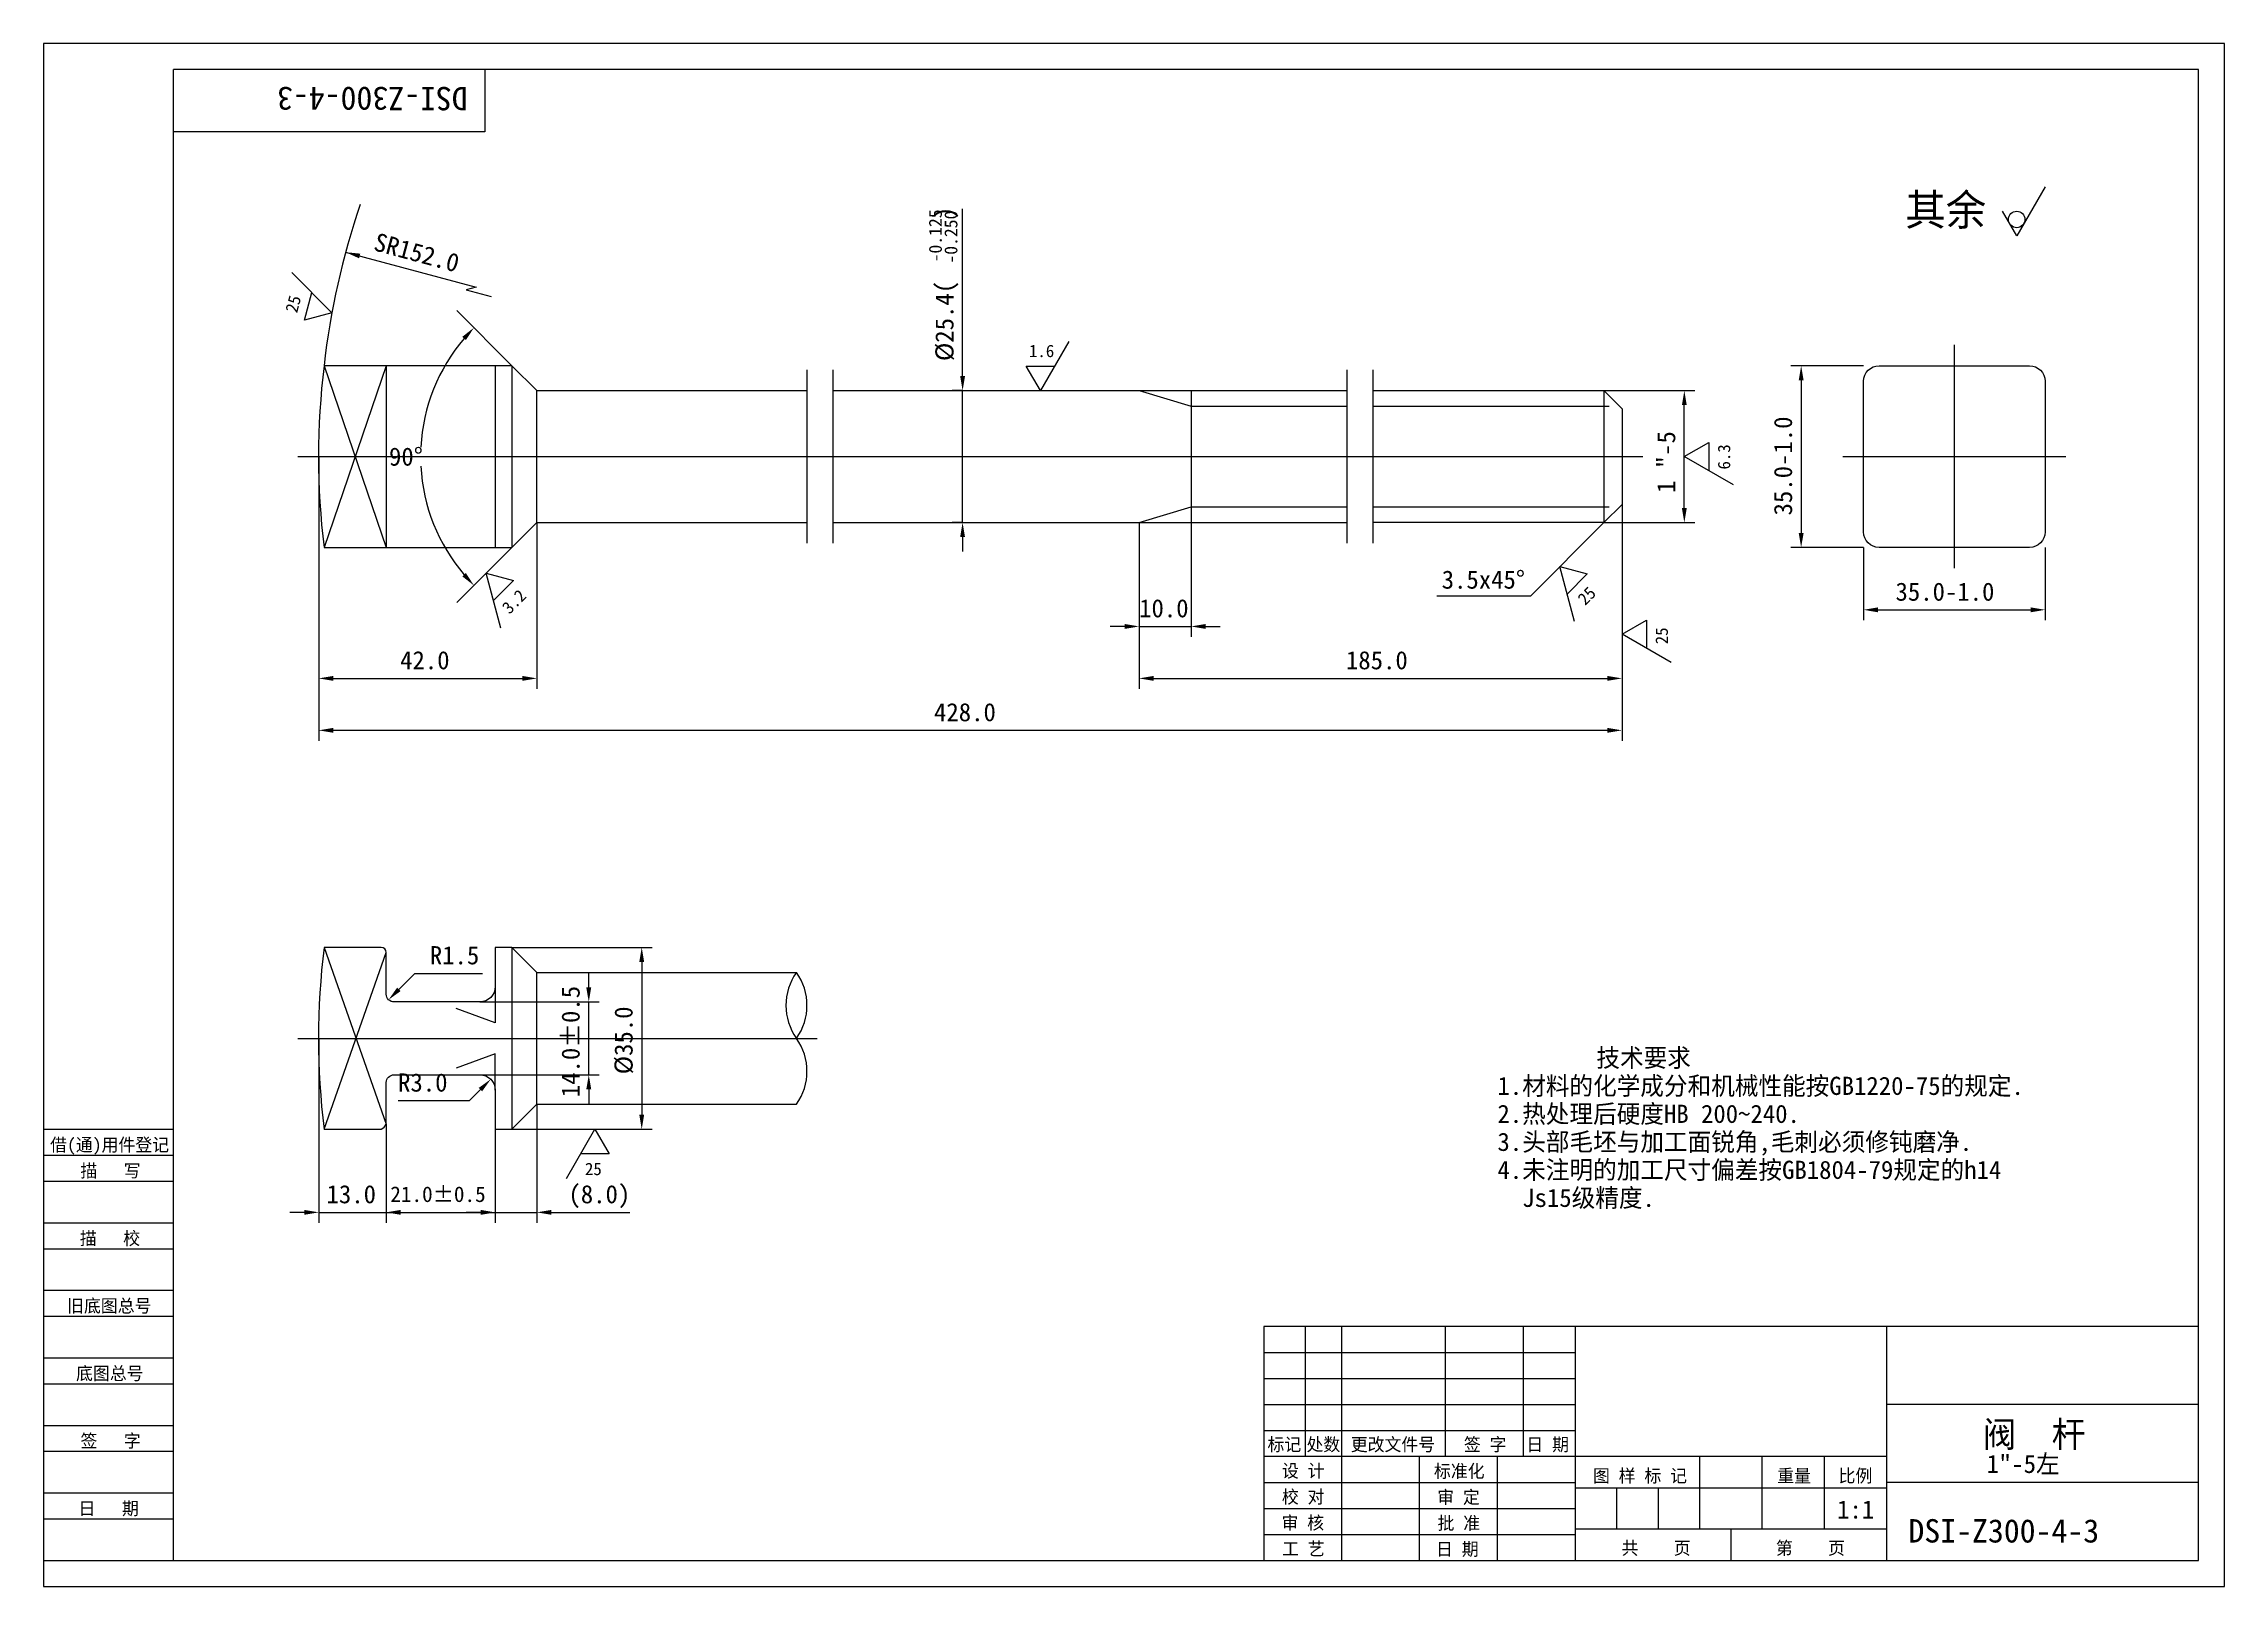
# Model space of a CAD drawing. Header units: metres. Extents: x 0 to 420, y 0 to 297.
import ezdxf

# ---------------------------------------------------------------- set-up
doc = ezdxf.new("R2010")
doc.units = ezdxf.units.M
for name, color, linetype in [('C', 6, 'Continuous'), ('D', 1, 'Continuous'), ('E', 2, 'Continuous'), ('FL', 5, 'Continuous'), ('T', 7, 'Continuous'), ('TL', 4, 'Continuous')]:
    doc.layers.add(name, color=color, linetype=linetype)

# ---------------------------------------------------------------- blocks, each defined once
blk = doc.blocks.new('TUKUN3')
at = {"layer": 'FL'}
for p, q in [((420, 297), (0, 297)), ((0, 297), (0, 0)), ((420, 0), (420, 297)), ((0, 78), (25, 78)), ((0, 70), (25, 70)), ((0, 65), (25, 65)), ((0, 57), (25, 57)), ((0, 52), (25, 52)), ((243, 25), (243, 50)), ((250, 5), (250, 50)), ((270, 25), (270, 50)), ((285, 25), (285, 50)), ((0, 44), (25, 44)), ((235, 45), (295, 45)), ((0, 39), (25, 39)), ((235, 40), (295, 40)), ((235, 35), (295, 35)), ((0, 31), (25, 31)), ((235, 30), (295, 30)), ((0, 26), (25, 26)), ((280, 5), (280, 25)), ((0, 18), (25, 18)), ((235, 20), (295, 20)), ((0, 13), (25, 13)), ((235, 15), (295, 15)), ((235, 10), (295, 10)), ((0, 0), (420, 0))]:
    blk.add_line(p, q, dxfattribs=at)
at = {"layer": 'TL'}
for p, q in [((415, 292), (25, 292)), ((25, 5), (25, 292)), ((85, 292), (85, 280)), ((415, 5), (415, 292)), ((85, 280), (25, 280)), ((0, 88), (25, 88)), ((0, 83), (25, 83)), ((415, 50), (235, 50)), ((235, 50), (235, 5)), ((295, 5), (295, 50)), ((355, 5), (355, 50)), ((415, 35), (355, 35)), ((355, 25), (235, 25)), ((265, 5), (265, 25)), ((319, 11), (319, 25)), ((331, 11), (331, 25)), ((343, 11), (343, 25)), ((295, 19), (355, 19)), ((303, 11), (303, 19)), ((311, 11), (311, 19)), ((415, 20), (355, 20)), ((355, 11), (295, 11)), ((325, 5), (325, 11)), ((0, 5), (415, 5))]:
    blk.add_line(p, q, dxfattribs=at)
at = {"layer": 'T'}
for s, p in [('借(通)用件登记', (1.26, 83.76)), ('描   写', (7.09, 78.76)), ('描   校', (6.98, 65.76)), ('旧底图总号', (4.52, 52.76)), ('底图总号', (6.25, 39.76)), ('签   字', (7.1, 26.76)), ('标记', (235.71, 26.07)), ('处数', (243.22, 26.07)), ('更改文件号', (251.75, 26.07)), ('签 字', (273.53, 26.07)), ('日 期', (285.57, 26.07)), ('设 计', (238.5, 20.99)), ('标准化', (267.77, 20.93)), ('图 样 标 记', (298.4, 20.04)), ('重量', (333.88, 20.04)), ('比例', (345.7, 20.04)), ('校 对', (238.48, 15.99)), ('审 定', (268.39, 15.93)), ('日   期', (6.72, 13.76)), ('审 核', (238.41, 10.99)), ('批 准', (268.46, 10.93)), ('工 艺', (238.52, 5.99)), ('日 期', (268.18, 5.93)), ('共    页', (303.91, 6.13)), ('第    页', (333.62, 6.13))]:
    blk.add_text(s, height=2.5, dxfattribs=at).set_placement(p)

msp = doc.modelspace()

# ---------------------------------------------------------------- linework, layer by layer
at = {"layer": 'C'}
for p, q in [((367.99, 239), (367.99, 196)), ((48.99, 217.5), (307.99, 217.5)), ((346.49, 217.5), (389.49, 217.5)), ((48.99, 105.5), (148.99, 105.5))]:
    msp.add_line(p, q, dxfattribs=at)
at = {"layer": 'D'}
for p, q in [((385.46, 269.46), (380, 260)), ((176.99, 235.8), (176.99, 265.2)), ((380, 260), (377.27, 264.73)), ((58.17, 256.84), (83.28, 250.11)), ((47.81, 252.93), (55.53, 245.2)), ((50.26, 243.79), (51.67, 249.06)), ((83.28, 250.11), (81.35, 249.59)), ((81.35, 249.59), (86.18, 248.3)), ((55.53, 245.2), (50.26, 243.79)), ((90.19, 235), (79.58, 245.61)), ((197.45, 239.66), (191.99, 230.2)), ((176.99, 233), (176.99, 235.8)), ((191.99, 230.2), (189.26, 234.93)), ((189.26, 234.93), (194.72, 234.93)), ((350.49, 235), (336.49, 235)), ((338.49, 232.2), (338.49, 202.8)), ((176.99, 230.2), (174.99, 230.2)), ((176.99, 204.8), (176.99, 230.2)), ((300.49, 230.2), (317.99, 230.2)), ((315.99, 207.6), (315.99, 227.4)), ((315.99, 217.5), (320.72, 220.23)), ((320.72, 220.23), (320.72, 214.77)), ((52.99, 217.5), (52.99, 172.8)), ((52.99, 217.5), (52.99, 162.8)), ((325.45, 212.04), (315.99, 217.5)), ((303.99, 208.3), (303.99, 162.8)), ((303.99, 208.3), (303.99, 172.8)), ((94.99, 204.8), (94.99, 172.8)), ((176.99, 204.8), (174.99, 204.8)), ((176.99, 202), (176.99, 199.2)), ((210.99, 204.8), (210.99, 172.8)), ((210.99, 204.8), (210.99, 182.8)), ((220.99, 204.8), (220.99, 182.8)), ((300.49, 204.8), (286.35, 190.66)), ((300.49, 204.8), (317.99, 204.8)), ((90.19, 200), (79.58, 189.39)), ((350.49, 200), (336.49, 200)), ((350.49, 200), (350.49, 186)), ((385.49, 200), (385.49, 186)), ((88.07, 184.49), (85.24, 195.05)), ((85.24, 195.05), (90.52, 193.64)), ((90.52, 193.64), (86.65, 189.77)), ((294.83, 185.76), (292, 196.31)), ((292, 196.31), (297.28, 194.9)), ((297.28, 194.9), (293.42, 191.04)), ((286.35, 190.66), (268.35, 190.66)), ((208.19, 184.8), (205.39, 184.8)), ((210.99, 184.8), (220.99, 184.8)), ((223.79, 184.8), (226.59, 184.8)), ((303.99, 183.3), (308.72, 186.03)), ((308.72, 186.03), (308.72, 180.57)), ((353.29, 188), (382.69, 188)), ((313.45, 177.84), (303.99, 183.3)), ((55.79, 174.8), (92.19, 174.8)), ((213.79, 174.8), (301.19, 174.8)), ((55.79, 164.8), (301.19, 164.8)), ((90.19, 123), (117.19, 123)), ((68.41, 114.92), (71.49, 118)), ((71.49, 118), (74.29, 118)), ((74.29, 118), (84.55, 118)), ((104.99, 115.3), (104.99, 118.1)), ((115.19, 120.2), (115.19, 90.8)), ((83.99, 112.5), (106.99, 112.5)), ((104.99, 98.5), (104.99, 112.5)), ((52.99, 105.5), (52.99, 70)), ((83.99, 98.5), (106.99, 98.5)), ((79.19, 93.5), (68.27, 93.5)), ((81.99, 93.5), (79.19, 93.5)), ((84.13, 95.64), (81.99, 93.5)), ((94.99, 92.8), (94.99, 70)), ((104.99, 95.7), (104.99, 92.9)), ((65.99, 89), (65.99, 70)), ((86.99, 88), (86.99, 70)), ((90.19, 88), (117.19, 88)), ((100.73, 78.54), (106.19, 88)), ((106.19, 88), (108.92, 83.27)), ((108.92, 83.27), (103.46, 83.27)), ((50.19, 72), (47.39, 72)), ((52.99, 72), (65.99, 72)), ((68.79, 72), (71.59, 72)), ((84.19, 72), (81.39, 72)), ((86.99, 72), (94.99, 72)), ((97.79, 72), (100.59, 72)), ((97.79, 72), (100.99, 72)), ((100.99, 72), (112.91, 72))]:
    msp.add_line(p, q, dxfattribs=at)
msp.add_lwpolyline([(65.99, 72), (86.99, 72)], dxfattribs=at)
msp.add_circle((380, 263.15), 1.58, dxfattribs=at)
for centre, radius, start, end in [((204.99, 217.5), 152, 161.39, 173.39), ((107.69, 217.5), 35.08, 139.57, 176.99), ((107.69, 217.5), 35.08, 183.01, 220.43)]:
    msp.add_arc(centre, radius, start, end, dxfattribs=at)
for points in [[(60.99, 256.57), (60.75, 255.67), (58.17, 256.84)], [(80.64, 240.56), (81.33, 239.93), (82.88, 242.31)], [(176.52, 233), (177.46, 233), (176.99, 230.2)], [(338.02, 232.2), (338.96, 232.2), (338.49, 235)], [(315.52, 227.4), (316.46, 227.4), (315.99, 230.2)], [(315.52, 207.6), (316.46, 207.6), (315.99, 204.8)], [(176.52, 202), (177.46, 202), (176.99, 204.8)], [(338.02, 202.8), (338.96, 202.8), (338.49, 200)], [(81.33, 195.07), (80.64, 194.44), (82.88, 192.69)], [(208.19, 185.27), (208.19, 184.33), (210.99, 184.8)], [(223.79, 185.27), (223.79, 184.33), (220.99, 184.8)], [(353.29, 188.47), (353.29, 187.53), (350.49, 188)], [(382.69, 188.47), (382.69, 187.53), (385.49, 188)], [(55.79, 175.27), (55.79, 174.33), (52.99, 174.8)], [(92.19, 175.27), (92.19, 174.33), (94.99, 174.8)], [(213.79, 175.27), (213.79, 174.33), (210.99, 174.8)], [(301.19, 175.27), (301.19, 174.33), (303.99, 174.8)], [(55.79, 165.27), (55.79, 164.33), (52.99, 164.8)], [(301.19, 165.27), (301.19, 164.33), (303.99, 164.8)], [(114.72, 120.2), (115.66, 120.2), (115.19, 123)], [(68.74, 114.59), (68.08, 115.25), (66.43, 112.94)], [(104.52, 115.3), (105.46, 115.3), (104.99, 112.5)], [(83.8, 95.97), (84.46, 95.31), (86.11, 97.62)], [(104.52, 95.7), (105.46, 95.7), (104.99, 98.5)], [(114.72, 90.8), (115.66, 90.8), (115.19, 88)], [(50.19, 72.47), (50.19, 71.53), (52.99, 72)], [(68.79, 72.47), (68.79, 71.53), (65.99, 72)], [(84.19, 72.47), (84.19, 71.53), (86.99, 72)], [(97.79, 72.47), (97.79, 71.53), (94.99, 72)], [(97.79, 71.53), (97.79, 72.47), (94.99, 72)]]:
    msp.add_solid(points, dxfattribs=at)
at = {"layer": 'E'}
for p, q in [((146.99, 234.2), (146.99, 200.8)), ((151.99, 234.2), (151.99, 200.8)), ((250.99, 234.2), (250.99, 200.8)), ((255.99, 234.2), (255.99, 200.8))]:
    msp.add_line(p, q, dxfattribs=at)
at = {"layer": 'FL'}
for points in [[(54, 235), (65.99, 200)], [(65.99, 235), (54, 200)], [(210.99, 230.2), (220.99, 227.2)], [(220.99, 227.2), (250.99, 227.2)], [(255.99, 227.2), (301.49, 227.2)], [(210.99, 204.8), (220.99, 207.8)], [(220.99, 207.8), (250.99, 207.8)], [(255.99, 207.8), (301.49, 207.8)], [(54, 123), (65.99, 89)], [(54, 88), (65.99, 122)]]:
    msp.add_lwpolyline(points, dxfattribs=at)
for points in [[(144.99, 118.2, 0.32), (144.99, 105.5, 0.32), (144.99, 118.2, 0.32)], [(144.99, 92.8, 0.32), (144.99, 105.5, 0.32)]]:
    msp.add_lwpolyline(points, format="xyb", dxfattribs=at)
at = {"layer": 'TL'}
for points in [[(54, 200), (86.99, 200), (86.99, 200), (90.19, 200), (94.99, 204.8), (94.99, 230.2), (90.19, 235), (86.99, 235), (86.99, 235), (54, 235, 0.06), (54, 200, 0.06)], [(54, 88), (64.99, 88, 0.18), (65.99, 89), (65.99, 97, -0.41), (67.49, 98.5), (83.99, 98.5, -0.41), (86.99, 95.5), (86.99, 88), (90.19, 88), (94.99, 92.8), (94.99, 118.2), (90.19, 123), (86.99, 123), (86.99, 115.5, -0.41), (83.99, 112.5), (67.49, 112.5, -0.41), (65.99, 114), (65.99, 122, 0.41), (64.99, 123), (54, 123, 0.06), (54, 88, 0.06)]]:
    msp.add_lwpolyline(points, format="xyb", dxfattribs=at)
for points in [[(65.99, 235), (65.99, 200)], [(86.99, 235), (86.99, 200)], [(90.19, 235), (90.19, 200)], [(94.99, 230.2), (146.99, 230.2)], [(151.99, 230.2), (210.99, 230.2), (220.99, 230.2), (250.99, 230.2)], [(220.99, 230.2), (220.99, 204.8)], [(255.99, 230.2), (300.49, 230.2), (303.99, 226.7), (303.99, 208.3), (300.49, 204.8), (255.99, 204.8)], [(300.49, 230.2), (300.49, 204.8)], [(94.99, 204.8), (146.99, 204.8)], [(151.99, 204.8), (210.99, 204.8), (220.99, 204.8), (250.99, 204.8)], [(90.19, 123), (90.19, 88)], [(94.99, 118.2), (144.99, 118.2)], [(86.99, 115.5), (86.99, 108.5), (79.47, 111.24)], [(86.99, 95.5), (86.99, 102.5), (79.47, 99.76)], [(94.99, 92.8), (144.99, 92.8)]]:
    msp.add_lwpolyline(points, dxfattribs=at)
msp.add_lwpolyline([(353.49, 235), (382.49, 235, -0.41), (385.49, 232), (385.49, 203, -0.41), (382.49, 200), (353.49, 200, -0.41), (350.49, 203), (350.49, 232, -0.41)], format="xyb", close=True, dxfattribs=at)

# ---------------------------------------------------------------- block references
at = {"layer": 'T'}
msp.add_blockref('TUKUN3', (0, 0), dxfattribs=at)

# ---------------------------------------------------------------- texts
at = {"layer": 'D'}
for s, height, rotation, p in [('DSI-Z300-4-3', 4.5, 180, (81.68, 288.66)), ('-0.125', 2.5, 90, (172.99, 254.89)), ('%%C25.4(     )', 3.5, 90, (175.24, 235.89)), ('-0.250', 2.5, 90, (175.99, 254.65)), ('SR152.0', 3.5, 345, (63.37, 257.26)), ('25', 2.38, 75, (48.8, 245.01)), ('35.0-1.0', 3.5, 90, (336.74, 206.17)), ('1 %%034-5', 3.5, 90, (314.24, 210.49)), ('6.3', 2.38, 90, (324.82, 215.01)), ('3.2', 2.38, 45, (89.72, 187.04)), ('25', 2.38, 45, (296.89, 188.71)), ('25', 2.38, 90, (312.82, 181.37)), ('14.0%%P0.5', 3.5, 90, (103.24, 94.17)), ('%%C35.0', 3.5, 90, (113.44, 98.58))]:
    msp.add_text(s, height=height, rotation=rotation, dxfattribs=at).set_placement(p)
for s, height, p in [('其余', 6, (358.53, 262)), ('1.6', 2.38, (189.78, 236.65)), ('90%%d', 3.5, (66.52, 215.75)), ('3.5x45%%d', 3.5, (269.26, 192.07)), ('35.0-1.0', 3.5, (356.66, 189.75)), ('10.0', 3.5, (210.99, 186.55)), ('42.0', 3.5, (68.66, 176.55)), ('185.0', 3.5, (250.82, 176.55)), ('428.0', 3.5, (171.49, 166.55)), ('R1.5', 3.5, (74.38, 119.75)), ('        技术要求', 3.5, (280, 100)), ('R3.0', 3.5, (68.27, 95.25)), ('1.材料的化学成分和机械性能按GB1220-75的规定.', 3.5, (280, 94.61)), ('2.热处理后硬度HB 200~240.', 3.5, (280, 89.22)), ('3.头部毛坯与加工面锐角,毛刺必须修钝磨净.', 3.5, (280, 83.83)), ('25', 2.38, (104.26, 79.17)), ('4.未注明的加工尺寸偏差按GB1804-79规定的h14', 3.5, (280, 78.44)), ('13.0', 3.5, (54.49, 73.75)), ('21.0%%p0.5', 3, (66.77, 74)), ('(8.0)', 3.5, (101.08, 73.75)), ('  Js15级精度.', 3.5, (280, 73.05)), ('阀  杆', 5, (373.44, 26.78)), ('1%%034-5左', 3.5, (374.2, 21.83)), ('1:1', 3.5, (345.41, 13.05)), ('DSI-Z300-4-3', 4.5, (359.15, 8.44))]:
    msp.add_text(s, height=height, dxfattribs=at).set_placement(p)

doc.saveas('drawing.dxf')
